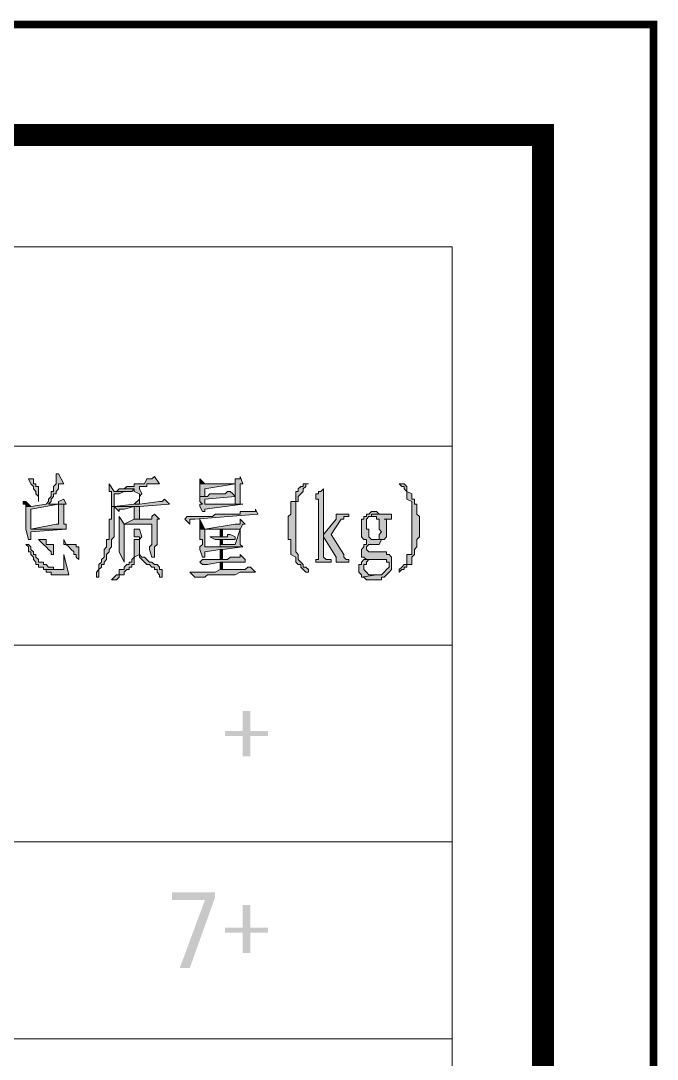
# Model space of a CAD drawing. Extents: x 457 to 4918, y -67 to 391.
# Drawn here: x 2911.88 to 2940.71, y 183.21 to 230.27 of the extents above; entities that cross this region are included whole.
import ezdxf

# ---------------------------------------------------------------- set-up
doc = ezdxf.new("R2010")
doc.units = 0
doc.header["$LTSCALE"] = 40
doc.header["$MEASUREMENT"] = 0
doc.layers.get('0').update_dxf_attribs({"linetype": 'CONTINUOUS'})
doc.layers.add('TK', color=1, linetype='CONTINUOUS')

msp = doc.modelspace()

# ---------------------------------------------------------------- hatches: boundary and pattern name
h = msp.add_hatch(color=0)
h.dxf.hatch_style = 2
h.paths.add_polyline_path([(2913.59, 209.741), (2913.476, 209.741), (2913.476, 209.283), (2913.362, 209.169), (2913.362, 208.941), (2913.247, 208.941), (2913.247, 208.712), (2913.133, 208.598), (2913.133, 208.483), (2913.019, 208.369), (2912.333, 208.255), (2912.104, 208.255), (2912.104, 207.226), (2912.219, 206.769), (2912.333, 206.769), (2912.333, 207.112), (2913.933, 207.226), (2912.333, 207.226), (2912.333, 208.14), (2913.59, 208.369), (2913.819, 208.369), (2913.933, 208.369), (2913.133, 208.369), (2913.247, 208.483), (2913.247, 208.598), (2913.362, 208.712), (2913.362, 208.826), (2913.476, 208.826), (2913.476, 208.941), (2913.59, 209.055), (2913.59, 209.169), (2913.59, 209.283), (2913.819, 209.283)])
h = msp.add_hatch(color=0)
h.dxf.hatch_style = 2
h.paths.add_polyline_path([(2912.333, 209.512), (2912.219, 209.512), (2912.333, 209.283), (2912.447, 209.169), (2912.447, 209.055), (2912.562, 208.941), (2912.562, 208.826), (2912.676, 208.712), (2912.676, 208.483), (2912.676, 208.941), (2912.676, 209.055), (2912.676, 209.169), (2912.562, 209.169), (2912.562, 209.283), (2912.447, 209.283), (2912.447, 209.512)])
h = msp.add_hatch(color=0)
h.dxf.hatch_style = 2
h.paths.add_polyline_path([(2917.934, 209.626), (2917.819, 209.512), (2917.705, 209.512), (2917.591, 209.512), (2917.476, 209.283), (2917.248, 209.283), (2917.019, 209.283), (2917.019, 209.169), (2916.676, 209.169), (2916.562, 209.055), (2917.019, 209.055), (2917.019, 208.941), (2917.248, 208.826), (2917.248, 208.598), (2917.019, 208.369), (2917.248, 208.369), (2917.248, 208.712), (2917.362, 208.826), (2917.248, 209.055), (2917.248, 209.169), (2917.591, 209.169), (2917.591, 209.283), (2918.162, 209.283)])
h = msp.add_hatch(color=0)
h.dxf.hatch_style = 2
h.paths.add_polyline_path([(2921.82, 209.626), (2921.82, 209.512), (2921.591, 209.512), (2921.591, 209.283), (2920.22, 209.283), (2919.991, 209.283), (2921.591, 209.283), (2921.591, 208.369), (2921.134, 208.369), (2921.02, 208.369), (2920.22, 208.369), (2921.934, 208.369), (2921.82, 208.369), (2921.82, 208.598), (2921.82, 208.712), (2921.82, 209.283), (2921.934, 209.283)])
h = msp.add_hatch(color=0)
h.dxf.hatch_style = 2
h.paths.add_polyline_path([(2919.991, 209.512), (2919.991, 209.283), (2920.22, 209.283)])
h = msp.add_hatch(color=0)
h.dxf.hatch_style = 2
h.paths.add_polyline_path([(2915.876, 209.283), (2915.876, 208.941), (2915.991, 208.941), (2915.991, 208.255), (2916.105, 208.255), (2916.105, 208.826), (2916.333, 208.826), (2916.562, 208.941), (2916.791, 208.941), (2916.105, 208.941)])
h = msp.add_hatch(color=0)
h.dxf.hatch_style = 2
h.paths.add_polyline_path([(2916.562, 209.055), (2916.333, 209.055), (2916.219, 208.941), (2916.105, 208.941), (2916.905, 208.941), (2917.019, 209.055)])
h = msp.add_hatch(color=0)
h.dxf.hatch_style = 2
h.paths.add_polyline_path([(2919.991, 209.283), (2919.991, 208.712), (2920.22, 208.712), (2920.22, 209.055), (2921.591, 209.283)])
h = msp.add_hatch(color=0)
h.dxf.hatch_style = 2
h.paths.add_polyline_path([(2924.906, 209.283), (2924.792, 209.283), (2924.677, 209.283), (2924.677, 209.169), (2924.563, 209.169), (2924.449, 209.055), (2924.449, 208.941), (2924.334, 208.941), (2924.334, 208.826), (2924.334, 208.712), (2924.334, 208.483), (2924.106, 208.483), (2924.106, 208.369), (2924.106, 208.255), (2924.106, 207.912), (2923.992, 207.798), (2923.992, 206.769), (2924.106, 206.769), (2924.106, 206.312), (2924.106, 206.197), (2924.106, 206.083), (2924.334, 205.969), (2924.334, 205.854), (2924.334, 205.74), (2924.449, 205.626), (2924.563, 205.626), (2924.563, 205.512), (2924.677, 205.397), (2924.792, 205.283), (2924.906, 205.283), (2924.906, 205.397), (2924.792, 205.512), (2924.677, 205.512), (2924.677, 205.626), (2924.563, 205.74), (2924.449, 205.854), (2924.449, 206.083), (2924.334, 206.197), (2924.334, 206.54), (2924.334, 208.14), (2924.334, 208.255), (2924.334, 208.483), (2924.449, 208.483), (2924.449, 208.712), (2924.563, 208.826), (2924.677, 208.941), (2924.677, 209.055), (2924.792, 209.169), (2924.792, 209.283)])
h = msp.add_hatch(color=0)
h.dxf.hatch_style = 2
h.paths.add_polyline_path([(2925.592, 209.055), (2925.477, 208.941), (2925.363, 208.941), (2925.363, 208.826), (2925.249, 208.826), (2925.249, 208.712), (2925.249, 208.598), (2925.363, 208.598), (2925.363, 205.854), (2925.249, 205.854), (2925.249, 205.74), (2925.935, 205.74), (2925.935, 205.854), (2925.706, 205.854), (2925.592, 205.969)])
h = msp.add_hatch(color=0)
h.dxf.hatch_style = 2
h.paths.add_polyline_path([(2929.021, 209.283), (2929.135, 209.169), (2929.249, 209.169), (2929.249, 209.055), (2929.364, 208.941), (2929.364, 208.826), (2929.364, 208.712), (2929.364, 208.598), (2929.592, 208.483), (2929.592, 208.14), (2929.592, 208.026), (2929.592, 206.54), (2929.592, 206.083), (2929.364, 206.083), (2929.364, 205.854), (2929.364, 205.74), (2929.364, 205.626), (2929.249, 205.626), (2929.135, 205.512), (2929.021, 205.397), (2929.021, 205.283), (2929.135, 205.397), (2929.249, 205.397), (2929.249, 205.512), (2929.364, 205.512), (2929.364, 205.626), (2929.592, 205.626), (2929.592, 205.854), (2929.592, 205.969), (2929.707, 206.083), (2929.707, 206.312), (2929.821, 206.426), (2929.821, 206.769), (2929.935, 206.883), (2929.935, 207.798), (2929.821, 207.912), (2929.821, 208.369), (2929.707, 208.369), (2929.707, 208.598), (2929.592, 208.598), (2929.592, 208.712), (2929.592, 208.826), (2929.364, 208.941), (2929.364, 209.055), (2929.364, 209.169), (2929.249, 209.283), (2929.135, 209.283)])
h = msp.add_hatch(color=0)
h.dxf.hatch_style = 2
h.paths.add_polyline_path([(2913.819, 208.598), (2913.59, 208.483), (2913.59, 208.369), (2913.133, 208.369), (2913.933, 208.369)])
h = msp.add_hatch(color=0)
h.dxf.hatch_style = 2
h.paths.add_polyline_path([(2918.391, 208.598), (2918.277, 208.483), (2918.162, 208.483), (2917.248, 208.369), (2917.019, 208.369), (2916.105, 208.255), (2915.991, 208.255), (2915.991, 207.683), (2915.876, 207.683), (2915.876, 206.769), (2915.762, 206.769), (2915.762, 206.426), (2915.648, 206.312), (2915.648, 205.969), (2915.533, 205.854), (2915.533, 205.74), (2915.419, 205.626), (2915.419, 205.512), (2915.419, 205.397), (2915.305, 205.283), (2915.305, 205.054), (2915.419, 205.054), (2915.419, 205.169), (2915.419, 205.283), (2915.419, 205.397), (2915.533, 205.512), (2915.533, 205.626), (2915.648, 205.626), (2915.648, 205.74), (2915.762, 205.854), (2915.762, 206.083), (2915.876, 206.197), (2915.876, 206.312), (2915.991, 206.426), (2915.991, 206.769), (2916.105, 206.883), (2916.105, 208.255), (2917.248, 208.255), (2918.619, 208.369)])
h = msp.add_hatch(color=0)
h.dxf.hatch_style = 2
h.paths.add_polyline_path([(2921.363, 208.941), (2921.248, 208.941), (2921.134, 208.826), (2920.448, 208.826), (2920.334, 208.712), (2919.991, 208.712), (2919.991, 208.483), (2920.105, 208.369), (2919.991, 208.369), (2919.991, 208.255), (2920.105, 208.026), (2920.22, 208.026), (2920.22, 208.14), (2921.934, 208.369), (2920.22, 208.369), (2920.22, 208.598), (2921.591, 208.712), (2921.477, 208.826)])
h = msp.add_hatch(color=0)
h.dxf.hatch_style = 2
h.paths.add_polyline_path([(2912.104, 208.483), (2911.99, 208.483), (2911.99, 208.369), (2912.104, 208.369), (2912.104, 208.255), (2912.333, 208.255)])
h = msp.add_hatch(color=0)
h.dxf.hatch_style = 2
h.paths.add_polyline_path([(2913.819, 208.369), (2913.59, 208.369), (2913.59, 207.455), (2913.476, 207.455), (2912.333, 207.226), (2913.933, 207.226), (2913.933, 207.455), (2913.819, 207.455), (2913.819, 208.14)])
h = msp.add_hatch(color=0)
h.dxf.hatch_style = 2
h.paths.add_polyline_path([(2916.105, 208.255), (2916.333, 208.026), (2916.333, 208.14), (2916.562, 208.14), (2917.019, 208.255)])
h = msp.add_hatch(color=0)
h.dxf.hatch_style = 2
h.paths.add_polyline_path([(2917.248, 208.255), (2916.105, 208.255), (2917.019, 208.255), (2917.019, 207.683), (2917.248, 207.683), (2917.248, 208.026), (2917.248, 208.14)])
h = msp.add_hatch(color=0)
h.dxf.hatch_style = 2
h.paths.add_polyline_path([(2922.506, 208.14), (2922.506, 208.026), (2921.82, 208.026), (2921.82, 207.912), (2920.677, 207.912), (2920.563, 207.798), (2919.42, 207.798), (2919.305, 207.683), (2919.534, 207.455), (2919.534, 207.683), (2919.762, 207.683), (2922.62, 207.912)])
h = msp.add_hatch(color=0)
h.dxf.hatch_style = 2
h.paths.add_polyline_path([(2916.333, 207.798), (2916.333, 207.683), (2916.333, 206.197), (2916.562, 205.74), (2916.562, 207.455), (2917.819, 207.455), (2916.562, 207.455)])
h = msp.add_hatch(color=0)
h.dxf.hatch_style = 2
h.paths.add_polyline_path([(2917.934, 207.912), (2917.819, 207.798), (2917.819, 207.683), (2917.705, 207.683), (2917.248, 207.683), (2917.019, 207.683), (2916.562, 207.455), (2917.819, 207.455), (2917.819, 206.54), (2917.705, 206.426), (2917.705, 206.312), (2917.819, 205.969), (2917.934, 205.969), (2917.934, 206.426), (2918.048, 206.54), (2918.048, 207.683), (2918.162, 207.683)])
h = msp.add_hatch(color=0)
h.dxf.hatch_style = 2
h.paths.add_polyline_path([(2919.991, 207.683), (2919.991, 207.226), (2920.22, 207.226)])
h = msp.add_hatch(color=0)
h.dxf.hatch_style = 2
h.paths.add_polyline_path([(2921.82, 207.683), (2921.82, 207.455), (2921.591, 207.455), (2920.22, 207.226), (2919.991, 207.226), (2921.82, 207.226), (2921.591, 206.54), (2920.905, 206.54), (2920.905, 206.426), (2920.22, 206.426), (2921.934, 206.426), (2921.82, 206.54), (2921.82, 207.226), (2921.934, 207.455), (2922.048, 207.455)])
h = msp.add_hatch(color=0)
h.dxf.hatch_style = 2
h.paths.add_polyline_path([(2926.735, 207.912), (2926.163, 207.912), (2926.163, 207.798), (2926.163, 207.683), (2925.592, 206.997), (2925.592, 206.883), (2926.163, 205.969), (2926.163, 205.854), (2926.163, 205.74), (2926.735, 205.74), (2926.735, 205.854), (2926.62, 205.854), (2926.506, 205.969), (2926.506, 206.083), (2925.935, 206.997), (2926.392, 207.683), (2926.506, 207.683), (2926.506, 207.798), (2926.735, 207.798)])
h = msp.add_hatch(color=0)
h.dxf.hatch_style = 2
h.paths.add_polyline_path([(2927.992, 208.026), (2927.763, 208.026), (2927.649, 207.912), (2927.535, 207.912), (2927.535, 207.798), (2927.421, 207.798), (2927.421, 207.683), (2927.306, 207.683), (2927.306, 206.883), (2927.421, 206.769), (2927.535, 206.769), (2927.535, 206.54), (2927.421, 206.54), (2927.421, 206.426), (2927.306, 206.312), (2927.306, 205.969), (2927.421, 205.969), (2927.535, 205.854), (2928.449, 205.854), (2928.449, 205.74), (2928.564, 205.74), (2928.564, 205.512), (2928.449, 205.397), (2928.335, 205.283), (2928.221, 205.169), (2927.992, 205.169), (2927.306, 205.054), (2927.421, 205.054), (2927.535, 204.94), (2927.649, 204.94), (2927.763, 204.94), (2927.992, 204.94), (2928.221, 204.94), (2928.221, 205.054), (2928.335, 205.054), (2928.449, 205.169), (2928.564, 205.283), (2928.678, 205.397), (2928.678, 205.969), (2928.564, 206.083), (2928.449, 206.083), (2928.449, 206.197), (2927.649, 206.197), (2927.535, 206.312), (2927.535, 206.426), (2927.649, 206.54), (2927.763, 206.54), (2928.106, 206.54), (2928.221, 206.769), (2927.763, 206.769), (2927.649, 206.883), (2927.649, 207.226), (2927.535, 207.226), (2927.535, 207.683), (2927.649, 207.798), (2927.763, 207.798), (2927.763, 207.912), (2928.678, 207.912), (2928.106, 207.912)])
h = msp.add_hatch(color=0)
h.dxf.hatch_style = 2
h.paths.add_polyline_path([(2928.678, 207.912), (2927.763, 207.912), (2927.763, 207.798), (2927.992, 207.798), (2927.992, 207.683), (2928.106, 207.683), (2928.106, 207.226), (2928.221, 207.112), (2928.106, 206.997), (2928.106, 206.769), (2927.992, 206.769), (2927.763, 206.769), (2928.335, 206.769), (2928.449, 206.883), (2928.449, 207.683), (2928.335, 207.683), (2928.678, 207.683)])
h = msp.add_hatch(color=0)
h.dxf.hatch_style = 2
h.paths.add_polyline_path([(2917.248, 207.226), (2917.019, 207.226), (2917.019, 206.883), (2917.248, 206.883), (2917.248, 206.769), (2917.019, 206.769), (2917.019, 206.312), (2917.019, 206.197), (2917.019, 205.969), (2916.905, 205.854), (2916.905, 205.74), (2916.791, 205.74), (2916.791, 205.626), (2916.676, 205.626), (2916.562, 205.512), (2916.562, 205.397), (2916.333, 205.397), (2916.333, 205.283), (2916.333, 205.169), (2916.219, 205.169), (2916.105, 205.054), (2915.991, 204.94), (2916.105, 204.94), (2916.219, 204.94), (2916.333, 205.054), (2916.333, 205.169), (2916.562, 205.169), (2916.562, 205.283), (2916.676, 205.397), (2916.791, 205.397), (2916.791, 205.512), (2916.905, 205.512), (2916.905, 205.626), (2917.019, 205.626), (2917.019, 205.74), (2917.019, 205.854), (2917.019, 205.969), (2917.248, 206.083), (2917.248, 206.312), (2917.248, 206.426), (2917.248, 206.769), (2917.362, 206.883)])
h = msp.add_hatch(color=0)
h.dxf.hatch_style = 2
h.paths.add_polyline_path([(2919.991, 207.226), (2919.991, 206.769), (2920.105, 206.769), (2920.105, 206.54), (2919.991, 206.426), (2919.991, 206.312), (2920.105, 205.969), (2920.22, 205.969), (2920.22, 206.197), (2920.905, 206.312), (2921.02, 206.312), (2921.934, 206.426), (2920.22, 206.426), (2920.22, 207.226), (2921.02, 207.226), (2921.82, 207.226)])
h = msp.add_hatch(color=0)
h.dxf.hatch_style = 2
h.paths.add_polyline_path([(2920.905, 207.226), (2920.905, 206.883), (2921.02, 206.883), (2921.02, 207.226)])
h = msp.add_hatch(color=0)
h.dxf.hatch_style = 2
h.paths.add_polyline_path([(2912.676, 206.769), (2912.904, 206.54), (2913.019, 206.426), (2913.133, 206.312), (2913.247, 206.197), (2913.247, 206.083), (2913.362, 206.083), (2913.362, 206.54), (2913.247, 206.54), (2913.133, 206.54), (2913.019, 206.54), (2913.019, 206.769), (2912.904, 206.769)])
h = msp.add_hatch(color=0)
h.dxf.hatch_style = 2
h.paths.add_polyline_path([(2913.819, 206.769), (2913.819, 206.54), (2913.933, 206.54), (2914.047, 206.426), (2914.162, 206.312), (2914.276, 206.197), (2914.276, 206.083), (2914.39, 206.083), (2914.39, 205.969), (2914.505, 205.854), (2914.505, 205.969), (2914.505, 206.083), (2914.505, 206.312), (2914.505, 206.426), (2914.39, 206.426), (2914.39, 206.54), (2914.276, 206.54), (2914.162, 206.54), (2913.933, 206.54)])
h = msp.add_hatch(color=0)
h.dxf.hatch_style = 2
h.paths.add_polyline_path([(2921.363, 206.997), (2921.248, 206.997), (2921.248, 206.883), (2920.448, 206.883), (2920.677, 206.769), (2920.905, 206.769), (2921.591, 206.769), (2921.591, 206.883)])
h = msp.add_hatch(color=0)
h.dxf.hatch_style = 2
h.paths.add_polyline_path([(2920.905, 206.769), (2920.905, 206.54), (2921.02, 206.54), (2921.02, 206.769)])
h = msp.add_hatch(color=0)
h.dxf.hatch_style = 2
h.paths.add_polyline_path([(2912.219, 206.54), (2912.104, 206.54), (2912.219, 206.426), (2912.219, 206.197), (2912.333, 206.197), (2912.333, 206.083), (2912.447, 205.969), (2912.447, 205.854), (2912.562, 205.74), (2912.562, 205.626), (2912.676, 205.626), (2912.676, 205.512), (2912.904, 205.512), (2912.904, 205.397), (2913.819, 205.397), (2913.362, 205.397), (2913.362, 205.512), (2913.133, 205.512), (2913.019, 205.626), (2912.904, 205.626), (2912.904, 205.74), (2912.676, 205.74), (2912.676, 205.854), (2912.562, 205.969), (2912.562, 206.083), (2912.447, 206.083), (2912.447, 206.197), (2912.333, 206.312), (2912.333, 206.426)])
h = msp.add_hatch(color=0)
h.dxf.hatch_style = 2
h.paths.add_polyline_path([(2920.905, 206.312), (2920.905, 205.854), (2921.02, 205.854), (2921.02, 206.312)])
h = msp.add_hatch(color=0)
h.dxf.hatch_style = 2
h.paths.add_polyline_path([(2913.819, 206.083), (2913.819, 205.397), (2912.904, 205.397), (2913.019, 205.397), (2913.019, 205.283), (2913.247, 205.283), (2913.247, 205.169), (2914.047, 205.169)])
h = msp.add_hatch(color=0)
h.dxf.hatch_style = 2
h.paths.add_polyline_path([(2917.248, 206.083), (2917.248, 205.969), (2917.362, 205.854), (2917.476, 205.74), (2917.591, 205.626), (2917.705, 205.626), (2917.819, 205.512), (2917.934, 205.512), (2917.934, 205.397), (2918.048, 205.397), (2918.048, 205.283), (2918.162, 205.169), (2918.162, 205.054), (2918.277, 205.054), (2918.277, 205.397), (2918.162, 205.397), (2918.162, 205.512), (2918.048, 205.626), (2917.934, 205.626), (2917.819, 205.74), (2917.705, 205.74), (2917.591, 205.854), (2917.476, 205.969), (2917.362, 205.969)])
h = msp.add_hatch(color=0)
h.dxf.hatch_style = 2
h.paths.add_polyline_path([(2921.82, 206.083), (2921.82, 205.969), (2921.363, 205.969), (2921.248, 205.854), (2920.105, 205.854), (2919.991, 205.74), (2920.105, 205.626), (2920.334, 205.626), (2920.905, 205.74), (2922.048, 205.74), (2922.048, 205.854)])
h = msp.add_hatch(color=0)
h.dxf.hatch_style = 2
h.paths.add_polyline_path([(2920.905, 205.74), (2920.905, 205.397), (2921.02, 205.397), (2921.02, 205.74)])
h = msp.add_hatch(color=0)
h.dxf.hatch_style = 2
h.paths.add_polyline_path([(2927.535, 205.854), (2927.421, 205.854), (2927.306, 205.74), (2927.306, 205.626), (2927.192, 205.626), (2927.192, 205.283), (2927.306, 205.169), (2927.306, 205.054), (2927.992, 205.169), (2927.649, 205.169), (2927.535, 205.283), (2927.421, 205.397), (2927.421, 205.626), (2927.535, 205.626), (2927.535, 205.74), (2927.649, 205.854), (2928.221, 205.854)])
h = msp.add_hatch(color=0)
h.dxf.hatch_style = 2
h.paths.add_polyline_path([(2922.277, 205.512), (2922.163, 205.512), (2922.048, 205.397), (2920.905, 205.397), (2920.677, 205.283), (2919.534, 205.283), (2919.762, 205.054), (2920.22, 205.054), (2920.334, 205.169), (2921.591, 205.169), (2921.82, 205.283), (2922.506, 205.283), (2922.391, 205.397)])
h = msp.add_hatch(color=0)
h.dxf.hatch_style = 2
h.paths.add_polyline_path([(2921.934, 197.853), (2921.134, 197.853), (2921.134, 198.082), (2921.934, 198.082), (2921.934, 198.996), (2922.277, 198.996), (2922.277, 198.082), (2923.077, 198.082), (2923.077, 197.853), (2922.277, 197.853), (2922.277, 196.939), (2921.934, 196.939)])
h = msp.add_hatch(color=0)
h.dxf.hatch_style = 2
h.paths.add_polyline_path([(2919.077, 187.338), (2920.22, 190.424), (2918.734, 190.424), (2918.734, 190.767), (2920.677, 190.767), (2920.677, 190.538), (2919.534, 187.338)])
h = msp.add_hatch(color=0)
h.dxf.hatch_style = 2
h.paths.add_polyline_path([(2921.934, 188.938), (2921.134, 188.938), (2921.134, 189.167), (2921.934, 189.167), (2921.934, 190.195), (2922.277, 190.195), (2922.277, 189.167), (2923.077, 189.167), (2923.077, 188.938), (2922.277, 188.938), (2922.277, 188.024), (2921.934, 188.024)])

# ---------------------------------------------------------------- linework, layer by layer
at = {"const_width": 0.35}
msp.add_lwpolyline([(2520.536, -66.9), (2940.536, -66.9), (2940.536, 230.1), (2520.536, 230.1)], close=True, dxfattribs=at)
at = {"color": 0, "lineweight": 9}
msp.add_lwpolyline([(2721.338, 138.646), (2931.421, 138.646), (2931.421, 220.028)], dxfattribs=at)
at = {"color": 0, "lineweight": 5}
for points in [[(2913.59, 209.741), (2913.476, 209.741), (2913.476, 209.283), (2913.362, 209.169), (2913.362, 208.941), (2913.247, 208.941), (2913.247, 208.712), (2913.133, 208.598), (2913.133, 208.483), (2913.019, 208.369), (2912.333, 208.255), (2912.104, 208.255), (2912.104, 207.226), (2912.219, 206.769), (2912.333, 206.769), (2912.333, 207.112), (2913.933, 207.226), (2912.333, 207.226), (2912.333, 208.14), (2913.59, 208.369), (2913.819, 208.369), (2913.933, 208.369), (2913.133, 208.369), (2913.247, 208.483), (2913.247, 208.598), (2913.362, 208.712), (2913.362, 208.826), (2913.476, 208.826), (2913.476, 208.941), (2913.59, 209.055), (2913.59, 209.169), (2913.59, 209.283), (2913.819, 209.283)], [(2912.333, 209.512), (2912.219, 209.512), (2912.333, 209.283), (2912.447, 209.169), (2912.447, 209.055), (2912.562, 208.941), (2912.562, 208.826), (2912.676, 208.712), (2912.676, 208.483), (2912.676, 208.941), (2912.676, 209.055), (2912.676, 209.169), (2912.562, 209.169), (2912.562, 209.283), (2912.447, 209.283), (2912.447, 209.512)], [(2917.934, 209.626), (2917.819, 209.512), (2917.705, 209.512), (2917.591, 209.512), (2917.476, 209.283), (2917.248, 209.283), (2917.019, 209.283), (2917.019, 209.169), (2916.676, 209.169), (2916.562, 209.055), (2917.019, 209.055), (2917.019, 208.941), (2917.248, 208.826), (2917.248, 208.598), (2917.019, 208.369), (2917.248, 208.369), (2917.248, 208.712), (2917.362, 208.826), (2917.248, 209.055), (2917.248, 209.169), (2917.591, 209.169), (2917.591, 209.283), (2918.162, 209.283)], [(2921.82, 209.626), (2921.82, 209.512), (2921.591, 209.512), (2921.591, 209.283), (2920.22, 209.283), (2919.991, 209.283), (2921.591, 209.283), (2921.591, 208.369), (2921.134, 208.369), (2921.02, 208.369), (2920.22, 208.369), (2921.934, 208.369), (2921.82, 208.369), (2921.82, 208.598), (2921.82, 208.712), (2921.82, 209.283), (2921.934, 209.283)], [(2919.991, 209.512), (2919.991, 209.283), (2920.22, 209.283)], [(2915.876, 209.283), (2915.876, 208.941), (2915.991, 208.941), (2915.991, 208.255), (2916.105, 208.255), (2916.105, 208.826), (2916.333, 208.826), (2916.562, 208.941), (2916.791, 208.941), (2916.105, 208.941)], [(2916.562, 209.055), (2916.333, 209.055), (2916.219, 208.941), (2916.105, 208.941), (2916.905, 208.941), (2917.019, 209.055)], [(2919.991, 209.283), (2919.991, 208.712), (2920.22, 208.712), (2920.22, 209.055), (2921.591, 209.283)], [(2924.906, 209.283), (2924.792, 209.283), (2924.677, 209.283), (2924.677, 209.169), (2924.563, 209.169), (2924.449, 209.055), (2924.449, 208.941), (2924.334, 208.941), (2924.334, 208.826), (2924.334, 208.712), (2924.334, 208.483), (2924.106, 208.483), (2924.106, 208.369), (2924.106, 208.255), (2924.106, 207.912), (2923.992, 207.798), (2923.992, 206.769), (2924.106, 206.769), (2924.106, 206.312), (2924.106, 206.197), (2924.106, 206.083), (2924.334, 205.969), (2924.334, 205.854), (2924.334, 205.74), (2924.449, 205.626), (2924.563, 205.626), (2924.563, 205.512), (2924.677, 205.397), (2924.792, 205.283), (2924.906, 205.283), (2924.906, 205.397), (2924.792, 205.512), (2924.677, 205.512), (2924.677, 205.626), (2924.563, 205.74), (2924.449, 205.854), (2924.449, 206.083), (2924.334, 206.197), (2924.334, 206.54), (2924.334, 208.14), (2924.334, 208.255), (2924.334, 208.483), (2924.449, 208.483), (2924.449, 208.712), (2924.563, 208.826), (2924.677, 208.941), (2924.677, 209.055), (2924.792, 209.169), (2924.792, 209.283)], [(2925.592, 209.055), (2925.477, 208.941), (2925.363, 208.941), (2925.363, 208.826), (2925.249, 208.826), (2925.249, 208.712), (2925.249, 208.598), (2925.363, 208.598), (2925.363, 205.854), (2925.249, 205.854), (2925.249, 205.74), (2925.935, 205.74), (2925.935, 205.854), (2925.706, 205.854), (2925.592, 205.969)], [(2929.021, 209.283), (2929.135, 209.169), (2929.249, 209.169), (2929.249, 209.055), (2929.364, 208.941), (2929.364, 208.826), (2929.364, 208.712), (2929.364, 208.598), (2929.592, 208.483), (2929.592, 208.14), (2929.592, 208.026), (2929.592, 206.54), (2929.592, 206.083), (2929.364, 206.083), (2929.364, 205.854), (2929.364, 205.74), (2929.364, 205.626), (2929.249, 205.626), (2929.135, 205.512), (2929.021, 205.397), (2929.021, 205.283), (2929.135, 205.397), (2929.249, 205.397), (2929.249, 205.512), (2929.364, 205.512), (2929.364, 205.626), (2929.592, 205.626), (2929.592, 205.854), (2929.592, 205.969), (2929.707, 206.083), (2929.707, 206.312), (2929.821, 206.426), (2929.821, 206.769), (2929.935, 206.883), (2929.935, 207.798), (2929.821, 207.912), (2929.821, 208.369), (2929.707, 208.369), (2929.707, 208.598), (2929.592, 208.598), (2929.592, 208.712), (2929.592, 208.826), (2929.364, 208.941), (2929.364, 209.055), (2929.364, 209.169), (2929.249, 209.283), (2929.135, 209.283)], [(2913.819, 208.598), (2913.59, 208.483), (2913.59, 208.369), (2913.133, 208.369), (2913.933, 208.369)], [(2918.391, 208.598), (2918.277, 208.483), (2918.162, 208.483), (2917.248, 208.369), (2917.019, 208.369), (2916.105, 208.255), (2915.991, 208.255), (2915.991, 207.683), (2915.876, 207.683), (2915.876, 206.769), (2915.762, 206.769), (2915.762, 206.426), (2915.648, 206.312), (2915.648, 205.969), (2915.533, 205.854), (2915.533, 205.74), (2915.419, 205.626), (2915.419, 205.512), (2915.419, 205.397), (2915.305, 205.283), (2915.305, 205.054), (2915.419, 205.054), (2915.419, 205.169), (2915.419, 205.283), (2915.419, 205.397), (2915.533, 205.512), (2915.533, 205.626), (2915.648, 205.626), (2915.648, 205.74), (2915.762, 205.854), (2915.762, 206.083), (2915.876, 206.197), (2915.876, 206.312), (2915.991, 206.426), (2915.991, 206.769), (2916.105, 206.883), (2916.105, 208.255), (2917.248, 208.255), (2918.619, 208.369)], [(2921.363, 208.941), (2921.248, 208.941), (2921.134, 208.826), (2920.448, 208.826), (2920.334, 208.712), (2919.991, 208.712), (2919.991, 208.483), (2920.105, 208.369), (2919.991, 208.369), (2919.991, 208.255), (2920.105, 208.026), (2920.22, 208.026), (2920.22, 208.14), (2921.934, 208.369), (2920.22, 208.369), (2920.22, 208.598), (2921.591, 208.712), (2921.477, 208.826)], [(2925.249, 208.712), (2925.249, 208.598)], [(2912.104, 208.483), (2911.99, 208.483), (2911.99, 208.369), (2912.104, 208.369), (2912.104, 208.255), (2912.333, 208.255)], [(2913.819, 208.369), (2913.59, 208.369), (2913.59, 207.455), (2913.476, 207.455), (2912.333, 207.226), (2913.933, 207.226), (2913.933, 207.455), (2913.819, 207.455), (2913.819, 208.14)], [(2916.105, 208.255), (2916.333, 208.026), (2916.333, 208.14), (2916.562, 208.14), (2917.019, 208.255)], [(2917.248, 208.255), (2916.105, 208.255), (2917.019, 208.255), (2917.019, 207.683), (2917.248, 207.683), (2917.248, 208.026), (2917.248, 208.14)], [(2922.506, 208.14), (2922.506, 208.026), (2921.82, 208.026), (2921.82, 207.912), (2920.677, 207.912), (2920.563, 207.798), (2919.42, 207.798), (2919.305, 207.683), (2919.534, 207.455), (2919.534, 207.683), (2919.762, 207.683), (2922.62, 207.912)], [(2916.333, 207.798), (2916.333, 207.683), (2916.333, 206.197), (2916.562, 205.74), (2916.562, 207.455), (2917.819, 207.455), (2916.562, 207.455)], [(2917.934, 207.912), (2917.819, 207.798), (2917.819, 207.683), (2917.705, 207.683), (2917.248, 207.683), (2917.019, 207.683), (2916.562, 207.455), (2917.819, 207.455), (2917.819, 206.54), (2917.705, 206.426), (2917.705, 206.312), (2917.819, 205.969), (2917.934, 205.969), (2917.934, 206.426), (2918.048, 206.54), (2918.048, 207.683), (2918.162, 207.683)], [(2919.991, 207.683), (2919.991, 207.226), (2920.22, 207.226)], [(2921.82, 207.683), (2921.82, 207.455), (2921.591, 207.455), (2920.22, 207.226), (2919.991, 207.226), (2921.82, 207.226), (2921.591, 206.54), (2920.905, 206.54), (2920.905, 206.426), (2920.22, 206.426), (2921.934, 206.426), (2921.82, 206.54), (2921.82, 207.226), (2921.934, 207.455), (2922.048, 207.455)], [(2926.735, 207.912), (2926.163, 207.912), (2926.163, 207.798), (2926.163, 207.683), (2925.592, 206.997), (2925.592, 206.883), (2926.163, 205.969), (2926.163, 205.854), (2926.163, 205.74), (2926.735, 205.74), (2926.735, 205.854), (2926.62, 205.854), (2926.506, 205.969), (2926.506, 206.083), (2925.935, 206.997), (2926.392, 207.683), (2926.506, 207.683), (2926.506, 207.798), (2926.735, 207.798)], [(2927.992, 208.026), (2927.763, 208.026), (2927.649, 207.912), (2927.535, 207.912), (2927.535, 207.798), (2927.421, 207.798), (2927.421, 207.683), (2927.306, 207.683), (2927.306, 206.883), (2927.421, 206.769), (2927.535, 206.769), (2927.535, 206.54), (2927.421, 206.54), (2927.421, 206.426), (2927.306, 206.312), (2927.306, 205.969), (2927.421, 205.969), (2927.535, 205.854), (2928.449, 205.854), (2928.449, 205.74), (2928.564, 205.74), (2928.564, 205.512), (2928.449, 205.397), (2928.335, 205.283), (2928.221, 205.169), (2927.992, 205.169), (2927.306, 205.054), (2927.421, 205.054), (2927.535, 204.94), (2927.649, 204.94), (2927.763, 204.94), (2927.992, 204.94), (2928.221, 204.94), (2928.221, 205.054), (2928.335, 205.054), (2928.449, 205.169), (2928.564, 205.283), (2928.678, 205.397), (2928.678, 205.969), (2928.564, 206.083), (2928.449, 206.083), (2928.449, 206.197), (2927.649, 206.197), (2927.535, 206.312), (2927.535, 206.426), (2927.649, 206.54), (2927.763, 206.54), (2928.106, 206.54), (2928.221, 206.769), (2927.763, 206.769), (2927.649, 206.883), (2927.649, 207.226), (2927.535, 207.226), (2927.535, 207.683), (2927.649, 207.798), (2927.763, 207.798), (2927.763, 207.912), (2928.678, 207.912), (2928.106, 207.912)], [(2928.678, 207.912), (2927.763, 207.912), (2927.763, 207.798), (2927.992, 207.798), (2927.992, 207.683), (2928.106, 207.683), (2928.106, 207.226), (2928.221, 207.112), (2928.106, 206.997), (2928.106, 206.769), (2927.992, 206.769), (2927.763, 206.769), (2928.335, 206.769), (2928.449, 206.883), (2928.449, 207.683), (2928.335, 207.683), (2928.678, 207.683)], [(2917.248, 207.226), (2917.019, 207.226), (2917.019, 206.883), (2917.248, 206.883), (2917.248, 206.769), (2917.019, 206.769), (2917.019, 206.312), (2917.019, 206.197), (2917.019, 205.969), (2916.905, 205.854), (2916.905, 205.74), (2916.791, 205.74), (2916.791, 205.626), (2916.676, 205.626), (2916.562, 205.512), (2916.562, 205.397), (2916.333, 205.397), (2916.333, 205.283), (2916.333, 205.169), (2916.219, 205.169), (2916.105, 205.054), (2915.991, 204.94), (2916.105, 204.94), (2916.219, 204.94), (2916.333, 205.054), (2916.333, 205.169), (2916.562, 205.169), (2916.562, 205.283), (2916.676, 205.397), (2916.791, 205.397), (2916.791, 205.512), (2916.905, 205.512), (2916.905, 205.626), (2917.019, 205.626), (2917.019, 205.74), (2917.019, 205.854), (2917.019, 205.969), (2917.248, 206.083), (2917.248, 206.312), (2917.248, 206.426), (2917.248, 206.769), (2917.362, 206.883)], [(2919.991, 207.226), (2919.991, 206.769), (2920.105, 206.769), (2920.105, 206.54), (2919.991, 206.426), (2919.991, 206.312), (2920.105, 205.969), (2920.22, 205.969), (2920.22, 206.197), (2920.905, 206.312), (2921.02, 206.312), (2921.934, 206.426), (2920.22, 206.426), (2920.22, 207.226), (2921.02, 207.226), (2921.82, 207.226)], [(2920.905, 207.226), (2920.905, 206.883), (2921.02, 206.883), (2921.02, 207.226)], [(2912.676, 206.769), (2912.904, 206.54), (2913.019, 206.426), (2913.133, 206.312), (2913.247, 206.197), (2913.247, 206.083), (2913.362, 206.083), (2913.362, 206.54), (2913.247, 206.54), (2913.133, 206.54), (2913.019, 206.54), (2913.019, 206.769), (2912.904, 206.769)], [(2913.819, 206.769), (2913.819, 206.54), (2913.933, 206.54), (2914.047, 206.426), (2914.162, 206.312), (2914.276, 206.197), (2914.276, 206.083), (2914.39, 206.083), (2914.39, 205.969), (2914.505, 205.854), (2914.505, 205.969), (2914.505, 206.083), (2914.505, 206.312), (2914.505, 206.426), (2914.39, 206.426), (2914.39, 206.54), (2914.276, 206.54), (2914.162, 206.54), (2913.933, 206.54)], [(2921.363, 206.997), (2921.248, 206.997), (2921.248, 206.883), (2920.448, 206.883), (2920.677, 206.769), (2920.905, 206.769), (2921.591, 206.769), (2921.591, 206.883)], [(2920.905, 206.769), (2920.905, 206.54), (2921.02, 206.54), (2921.02, 206.769)], [(2912.219, 206.54), (2912.104, 206.54), (2912.219, 206.426), (2912.219, 206.197), (2912.333, 206.197), (2912.333, 206.083), (2912.447, 205.969), (2912.447, 205.854), (2912.562, 205.74), (2912.562, 205.626), (2912.676, 205.626), (2912.676, 205.512), (2912.904, 205.512), (2912.904, 205.397), (2913.819, 205.397), (2913.362, 205.397), (2913.362, 205.512), (2913.133, 205.512), (2913.019, 205.626), (2912.904, 205.626), (2912.904, 205.74), (2912.676, 205.74), (2912.676, 205.854), (2912.562, 205.969), (2912.562, 206.083), (2912.447, 206.083), (2912.447, 206.197), (2912.333, 206.312), (2912.333, 206.426)], [(2920.905, 206.312), (2920.905, 205.854), (2921.02, 205.854), (2921.02, 206.312)], [(2928.106, 206.54), (2927.763, 206.54)], [(2913.819, 206.083), (2913.819, 205.397), (2912.904, 205.397), (2913.019, 205.397), (2913.019, 205.283), (2913.247, 205.283), (2913.247, 205.169), (2914.047, 205.169)], [(2917.248, 206.083), (2917.248, 205.969), (2917.362, 205.854), (2917.476, 205.74), (2917.591, 205.626), (2917.705, 205.626), (2917.819, 205.512), (2917.934, 205.512), (2917.934, 205.397), (2918.048, 205.397), (2918.048, 205.283), (2918.162, 205.169), (2918.162, 205.054), (2918.277, 205.054), (2918.277, 205.397), (2918.162, 205.397), (2918.162, 205.512), (2918.048, 205.626), (2917.934, 205.626), (2917.819, 205.74), (2917.705, 205.74), (2917.591, 205.854), (2917.476, 205.969), (2917.362, 205.969)], [(2921.82, 206.083), (2921.82, 205.969), (2921.363, 205.969), (2921.248, 205.854), (2920.105, 205.854), (2919.991, 205.74), (2920.105, 205.626), (2920.334, 205.626), (2920.905, 205.74), (2922.048, 205.74), (2922.048, 205.854)], [(2920.905, 205.74), (2920.905, 205.397), (2921.02, 205.397), (2921.02, 205.74)], [(2927.535, 205.854), (2927.421, 205.854), (2927.306, 205.74), (2927.306, 205.626), (2927.192, 205.626), (2927.192, 205.283), (2927.306, 205.169), (2927.306, 205.054), (2927.992, 205.169), (2927.649, 205.169), (2927.535, 205.283), (2927.421, 205.397), (2927.421, 205.626), (2927.535, 205.626), (2927.535, 205.74), (2927.649, 205.854), (2928.221, 205.854)], [(2922.277, 205.512), (2922.163, 205.512), (2922.048, 205.397), (2920.905, 205.397), (2920.677, 205.283), (2919.534, 205.283), (2919.762, 205.054), (2920.22, 205.054), (2920.334, 205.169), (2921.591, 205.169), (2921.82, 205.283), (2922.506, 205.283), (2922.391, 205.397)]]:
    msp.add_lwpolyline(points, close=True, dxfattribs=at)
at = {"color": 0, "lineweight": 9}
for points in [[(2721.338, 220.028), (2721.338, 220.028), (2931.421, 220.028), (2931.421, 220.028)], [(2766.486, 210.998), (2766.486, 210.998), (2931.421, 210.998), (2931.421, 210.998)], [(2721.338, 201.968), (2721.338, 201.968), (2931.421, 201.968), (2931.421, 201.968)], [(2721.338, 193.053), (2721.338, 193.053), (2931.421, 193.053), (2931.421, 193.053)], [(2721.338, 193.053), (2721.338, 193.053), (2931.421, 193.053), (2931.421, 193.053)], [(2721.338, 184.137), (2721.338, 184.137), (2931.421, 184.137), (2931.421, 184.137)]]:
    msp.add_open_spline(points, degree=3, dxfattribs=at)
at = {"layer": 'TK', "const_width": 1}
msp.add_lwpolyline([(2545.536, -61.9), (2935.536, -61.9), (2935.536, 225.1), (2545.536, 225.1)], close=True, dxfattribs=at)

doc.saveas('drawing.dxf')
